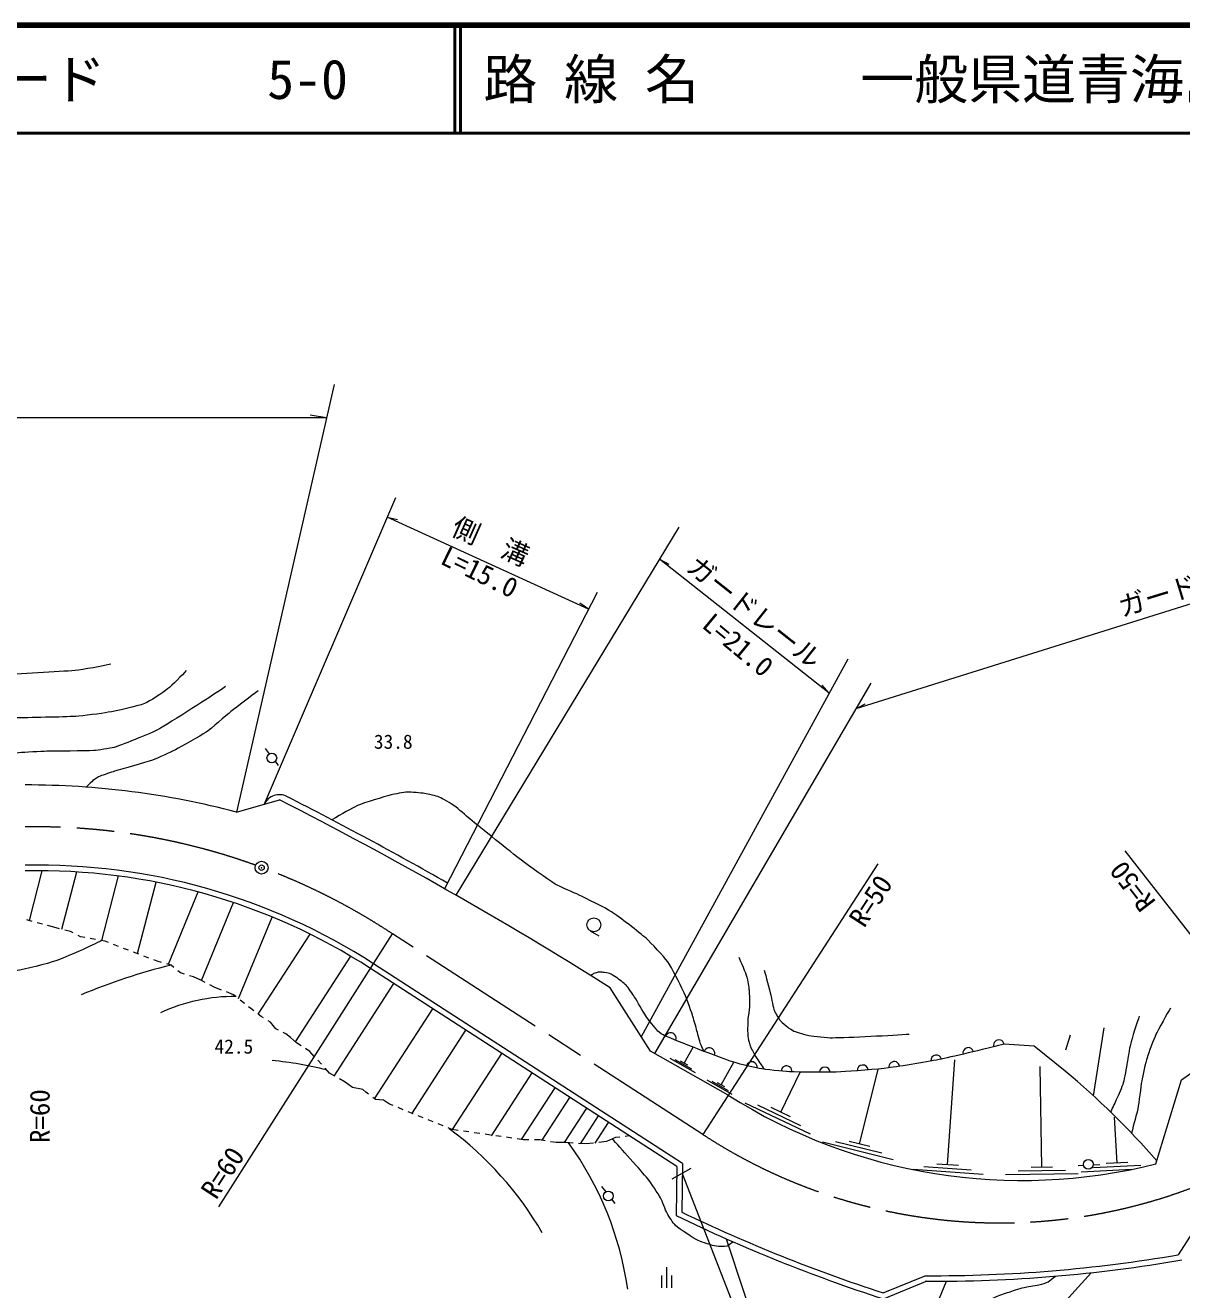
# Model space of a CAD drawing. Units: millimetres, scale not verified. Extents: x 40000 to 680000, y 20000 to 380000.
# Drawn here: x 137912 to 245133, y 262737 to 380000 of the extents above; entities that cross this region are included whole.
import ezdxf
from ezdxf.enums import TextEntityAlignment as Align

# ---------------------------------------------------------------- set-up
doc = ezdxf.new("R2010")
doc.units = ezdxf.units.MM
doc.header["$LTSCALE"] = 1000
doc.header["$PDMODE"] = 32
doc.header["$PDSIZE"] = 500
doc.linetypes.add('CHAIN', pattern=[18.5, 12, -1.5, 3.5, -1.5])
for name, color, linetype, lineweight in [('M-BGD', 7, 'Continuous', 13), ('M-BMK', 2, 'CHAIN', 13), ('M-BMK-SRVR', 3, 'Continuous', 13), ('M-STR-HTXT', 7, 'Continuous', 13), ('M-TTL', 2, 'Continuous', 140), ('M-TTL-LINE', 7, 'Continuous', 50), ('M-TTL-TXT', 7, 'Continuous', 13)]:
    doc.layers.add(name, color=color, linetype=linetype, lineweight=lineweight)
doc.styles.add('ＭＳ ゴシック', font='')
doc.styles.get('ＭＳ ゴシック').set_extended_font_data('MS Gothic')

msp = doc.modelspace()

# ---------------------------------------------------------------- linework, layer by layer
at = {"layer": 'M-BGD'}
for p, q in [((160551, 312444), (160170, 312936)), ((161393, 311356), (161096, 311741)), ((157498, 307032), (161468, 308172)), ((239864, 303436), (258766, 279235)), ((138288, 296972), (139485, 301588)), ((141311, 296171), (142688, 301479)), ((216946, 302224), (200732, 277137)), ((145002, 295122), (146554, 301105)), ((148321, 293906), (150041, 300536)), ((151188, 292925), (153952, 299627)), ((154245, 291413), (157224, 298637)), ((138537, 296896), (138054, 297026)), ((139503, 296637), (139020, 296766)), ((157685, 289753), (160798, 297302)), ((140563, 296352), (139986, 296507)), ((141098, 296215), (140563, 296352)), ((142117, 295955), (141582, 296092)), ((142359, 295825), (142117, 295955)), ((143042, 295459), (142800, 295589)), ((155868, 270414), (171954, 295745)), ((159517, 288281), (164319, 295708)), ((190297, 296013), (191083, 295560)), ((143437, 295388), (143042, 295459)), ((144421, 295209), (143929, 295298)), ((145308, 295048), (144913, 295120)), ((145624, 294927), (145308, 295048)), ((146558, 294570), (146091, 294749)), ((147492, 294213), (147025, 294392)), ((148426, 293856), (147959, 294035)), ((149361, 293499), (148894, 293678)), ((150143, 293200), (149828, 293321)), ((150547, 293086), (150143, 293200)), ((162967, 285716), (168101, 293656)), ((151433, 292836), (151029, 292950)), ((151671, 292634), (151433, 292836)), ((152292, 292109), (152053, 292311)), ((152664, 291998), (152292, 292109)), ((198312, 274173), (169915, 292534)), ((198834, 274452), (170192, 292971)), ((153515, 291745), (153143, 291856)), ((154176, 291448), (153515, 291745)), ((154583, 291234), (154176, 291448)), ((155432, 290787), (155025, 291001)), ((166550, 282544), (172097, 291122)), ((156092, 290530), (155432, 290787)), ((157217, 290093), (156558, 290349)), ((157440, 289915), (157217, 290093)), ((195874, 284862), (192149, 290745)), ((158222, 289293), (157831, 289604)), ((158837, 288804), (158614, 288981)), ((159117, 288591), (158837, 288804)), ((170284, 280440), (175689, 288800)), ((159795, 288076), (159515, 288289)), ((160012, 287943), (159795, 288076)), ((160655, 287548), (160438, 287681)), ((161150, 286920), (160655, 287548)), ((161390, 286800), (161150, 286920)), ((162076, 286457), (161837, 286576)), ((162506, 286126), (162076, 286457)), ((163072, 285630), (162506, 286126)), ((173749, 279051), (178766, 286810)), ((234794, 286340), (234364, 284951)), ((237901, 287034), (236932, 280732)), ((163477, 285366), (163072, 285630)), ((164300, 284828), (163895, 285092)), ((199005, 283747), (199841, 285226)), ((164705, 284380), (164300, 284828)), ((165377, 283639), (165041, 284010)), ((177530, 277583), (182102, 284654)), ((203084, 280775), (195874, 284862)), ((200046, 282854), (197703, 284180)), ((199706, 283199), (198174, 284065)), ((199353, 283550), (198656, 283944)), ((202426, 281735), (203612, 283831)), ((223431, 274316), (224113, 284070)), ((166118, 282821), (165712, 283268)), ((166621, 282532), (166118, 282821)), ((181139, 277001), (184912, 282837)), ((207970, 279192), (209749, 282923)), ((215261, 276248), (216994, 283201)), ((232160, 274096), (231997, 283447)), ((167558, 281995), (167055, 282283)), ((168243, 281475), (167558, 281995)), ((169211, 281310), (168243, 281475)), ((183927, 276660), (187034, 281465)), ((203467, 280843), (201124, 282168)), ((203127, 281187), (201595, 282054)), ((202774, 281538), (202078, 281932)), ((169494, 281050), (169211, 281310)), ((169735, 280869), (169494, 281050)), ((170377, 280388), (170135, 280569)), ((171109, 280317), (170377, 280388)), ((171691, 279944), (171109, 280317)), ((185847, 276604), (188413, 280573)), ((172023, 279809), (171691, 279944)), ((172949, 279433), (172486, 279621)), ((173875, 279056), (173412, 279244)), ((187905, 276379), (189967, 279568)), ((210722, 277148), (204649, 280044)), ((209813, 277947), (205842, 279841)), ((208872, 278761), (207067, 279622)), ((174802, 278680), (174339, 278868)), ((175728, 278303), (175265, 278491)), ((176655, 277927), (176191, 278115)), ((189391, 276277), (191061, 278861)), ((190756, 276329), (192000, 278254)), ((239136, 274485), (238913, 278746)), ((177449, 277604), (177118, 277738)), ((178062, 277515), (177449, 277604)), ((179051, 277371), (178557, 277443)), ((180041, 277228), (179546, 277300)), ((181031, 277084), (180536, 277156)), ((182020, 276941), (181526, 277013)), ((183010, 276798), (182515, 276869)), ((192641, 276850), (191814, 276472)), ((193041, 276896), (192641, 276850)), ((193939, 277000), (193538, 276954)), ((184117, 276637), (183505, 276726)), ((184611, 276637), (184117, 276637)), ((185605, 276637), (185111, 276637)), ((186126, 276549), (185605, 276637)), ((187139, 276377), (186619, 276465)), ((188037, 276377), (187139, 276377)), ((188708, 276334), (188037, 276377)), ((189878, 276259), (189207, 276302)), ((190598, 276338), (189878, 276259)), ((191814, 276472), (191095, 276393)), ((218365, 274794), (211837, 276422)), ((217316, 275396), (213046, 276460)), ((216231, 276006), (214290, 276490)), ((198834, 274452), (198776, 269936)), ((240135, 274537), (238138, 274432)), ((199621, 273969), (197867, 272991)), ((198312, 274173), (198254, 269613)), ((226740, 273423), (220246, 273877)), ((225602, 273834), (221213, 274140)), ((224428, 274246), (222433, 274386)), ((235535, 273495), (228808, 273378)), ((234366, 273805), (229966, 273728)), ((233160, 274114), (231160, 274079)), ((235545, 274258), (236031, 274281)), ((240521, 273896), (235811, 273650)), ((236920, 274324), (237541, 274354)), ((241351, 274270), (236957, 274040)), ((191760, 271828), (191380, 272320)), ((192603, 270740), (192305, 271125)), ((246907, 269252), (244819, 265977)), ((196888, 264060), (196888, 262902)), ((197360, 264815), (197360, 262902)), ((197832, 264060), (197832, 262902)), ((217452, 262439), (221342, 264035)), ((217473, 261888), (221539, 263555))]:
    msp.add_line(p, q, dxfattribs=at)
for points in [[(242741, 274402), (245113, 282208), (262512, 294518), (270083, 292815), (285536, 304687)], [(234327, 283009), (231441, 285309), (228672, 285523)]]:
    msp.add_lwpolyline(points, dxfattribs=at)
for centre, radius in [((160770, 312051), 450), ((190621, 296574), 648), ((236472, 274370), 450), ((191979, 271435), 450)]:
    msp.add_circle(centre, radius, dxfattribs=at)
for centre, radius, start, end in [((138032, 232901), 76645, 75.28665, 90.08955), ((161473, 307079), 1562, 63.41565, 153.66383), ((-16591, -41031), 392570, 60.44305, 62.91151), ((-16591, -41031), 391980, 57.82355, 62.98291), ((139156, 244832), 57276, 57.18869, 91.24432), ((139159, 244830), 56758, 57.18869, 91.2587), ((164879, 238108), 56356, 103.80409, 112.74511), ((157339, 273527), 16405, 89.60341, 114.83671), ((197753, 286062), 500, 337.05208, 158.40698), ((201335, 284671), 500, 337.2006, 161.20822), ((225342, 284693), 500, 13.59949, 193.16743), ((228186, 285405), 500, 13.59949, 195.51697), ((157792, 251646), 32479, 75.6808, 84.67435), ((205272, 283379), 500, 349.96324, 163.84376), ((218486, 283395), 500, 6.8816, 189.91263), ((222376, 284010), 500, 13.59949, 187.82704), ((208494, 282995), 500, 353.46105, 178.80078), ((212040, 282878), 500, 4.59677, 175.98596), ((215556, 283075), 500, 4.81931, 184.44571), ((186929, 226127), 74041, 40.97949, 50.19689), ((230336, 323780), 50913, 237.63747, 284.10184), ((157792, 251646), 32479, 30.27369, 53.24995), ((163752, 258539), 30314, 8.03481, 36.01171), ((263796, 404901), 149810, 244.27721, 251.97962), ((263796, 404901), 150328, 244.15135, 252.05215), ((222057, 398247), 134732, 269.69468, 279.86182), ((222057, 398247), 134214, 269.69468, 279.7643)]:
    msp.add_arc(centre, radius, start, end, dxfattribs=at)
for points, knots in [([(87027, 309545), (87125, 309676), (87465, 310031), (87592, 310134), (87695, 310218), (88045, 310415), (88165, 310471), (88316, 310541), (88792, 310686), (88941, 310758), (89074, 310822), (89462, 311041), (89565, 311146), (89773, 311356), (90299, 312072), (90476, 312309), (90793, 312735), (91717, 314032), (92034, 314458), (92255, 314755), (92914, 315652), (93167, 315922), (93365, 316132), (94035, 316685), (94277, 316842), (94511, 316994), (95263, 317371), (95528, 317456), (95811, 317547), (96696, 317689), (96992, 317716), (97270, 317741), (98109, 317753), (98385, 317716), (98863, 317653), (100274, 317318), (100746, 317220), (101089, 317149), (102115, 316924), (102462, 316873), (102820, 316820), (103905, 316736), (104266, 316704), (104781, 316659), (106324, 316519), (106839, 316492), (107684, 316448), (110220, 316334), (111066, 316350), (112169, 316370), (115484, 316513), (116576, 316671), (118038, 316883), (122356, 317891), (123801, 318197), (124700, 318388), (127392, 318992), (128296, 319156), (128926, 319270), (130831, 319531), (131469, 319586), (132300, 319657), (134801, 319738), (135634, 319784), (137013, 319861), (141154, 320066), (142529, 320200), (143198, 320266), (145186, 320614), (145837, 320780)], [0, 0, 0, 0, 1, 1, 1, 2, 2, 2, 3, 3, 3, 4, 4, 4, 5, 5, 5, 6, 6, 6, 7, 7, 7, 8, 8, 8, 9, 9, 9, 10, 10, 10, 11, 11, 11, 12, 12, 12, 13, 13, 13, 14, 14, 14, 15, 15, 15, 16, 16, 16, 17, 17, 17, 18, 18, 18, 19, 19, 19, 20, 20, 20, 21, 21, 21, 22, 22, 22, 23, 23, 23, 23]), ([(152830, 320151), (152524, 319777), (151485, 318756), (151106, 318456), (150707, 318140), (149432, 317274), (148958, 317087), (148317, 316834), (146283, 316410), (145605, 316284), (145011, 316174), (143210, 315943), (142607, 315906), (141478, 315838), (138085, 315792), (136955, 315760), (136115, 315736), (133592, 315712), (132757, 315628), (130698, 315421), (124541, 314620), (122496, 314305), (121020, 314078), (116617, 313244), (115161, 312917), (114025, 312662), (110660, 311719), (109541, 311397), (109160, 311287), (108032, 310902), (107662, 310759), (107467, 310684), (106895, 310421), (106718, 310311), (106604, 310240), (106285, 309980), (106222, 309862), (106187, 309797), (106144, 309680), (106101, 309545)], [0, 0, 0, 0, 1, 1, 1, 2, 2, 2, 3, 3, 3, 4, 4, 4, 5, 5, 5, 6, 6, 6, 7, 7, 7, 8, 8, 8, 9, 9, 9, 10, 10, 10, 11, 11, 11, 12, 12, 12, 13, 13, 13, 13]), ([(156475, 318679), (155249, 317825), (151471, 315408), (150182, 314653), (149791, 314424), (148519, 313942), (148099, 313774), (147711, 313618), (146546, 313142), (146142, 313033), (145774, 312934), (144639, 312758), (144258, 312736), (143387, 312685), (140768, 312695), (139895, 312670), (139379, 312655), (137832, 312573), (137317, 312537), (136358, 312470), (133482, 312236), (132524, 312154), (131962, 312106), (130271, 311984), (129715, 311890), (129374, 311832), (128386, 311513), (128062, 311394), (127860, 311319), (127282, 311026), (127094, 310922), (126984, 310861), (126667, 310653), (126574, 310567), (126462, 310462), (126153, 310112), (126079, 309977), (126027, 309884), (125951, 309727), (125868, 309545)], [0, 0, 0, 0, 1, 1, 1, 2, 2, 2, 3, 3, 3, 4, 4, 4, 5, 5, 5, 6, 6, 6, 7, 7, 7, 8, 8, 8, 9, 9, 9, 10, 10, 10, 11, 11, 11, 12, 12, 12, 13, 13, 13, 13]), ([(159496, 318274), (158986, 317900), (157479, 316750), (156984, 316357), (156513, 315983), (155166, 314779), (154670, 314440), (154131, 314069), (152408, 313122), (151828, 312820), (151415, 312606), (150150, 312017), (149712, 311861), (149021, 311615), (146895, 311034), (146194, 310817), (145925, 310734), (145121, 310473), (144862, 310362), (144717, 310300), (144307, 310059), (144187, 309957), (144058, 309847), (143793, 309587), (143560, 309346)], [0, 0, 0, 0, 1, 1, 1, 2, 2, 2, 3, 3, 3, 4, 4, 4, 5, 5, 5, 6, 6, 6, 7, 7, 7, 8, 8, 8, 8]), ([(200862, 284832), (200780, 284954), (200583, 285350), (200534, 285489), (200439, 285763), (200225, 286608), (200147, 286888), (200073, 287152), (199865, 287945), (199776, 288204), (199618, 288661), (199120, 290025), (198916, 290463), (198659, 291013), (197826, 292637), (197475, 293131), (197131, 293617), (195913, 294931), (195468, 295327), (194865, 295865), (192936, 297344), (192258, 297783), (191690, 298149), (189865, 299042), (189259, 299341), (188821, 299557), (187456, 300106), (187038, 300359), (186382, 300755), (184517, 302106), (183908, 302572), (182937, 303314), (180089, 305626), (179139, 306396), (178845, 306635), (177998, 307393), (177689, 307612), (177426, 307799), (176588, 308297), (176290, 308421), (176033, 308528), (175215, 308716), (174940, 308759), (174623, 308808), (173659, 308891), (173338, 308877), (173031, 308863), (172118, 308704), (171821, 308624), (171188, 308454), (169295, 307903), (168701, 307629), (168228, 307411), (167200, 306831), (166341, 306312)], [0, 0, 0, 0, 1, 1, 1, 2, 2, 2, 3, 3, 3, 4, 4, 4, 5, 5, 5, 6, 6, 6, 7, 7, 7, 8, 8, 8, 9, 9, 9, 10, 10, 10, 11, 11, 11, 12, 12, 12, 13, 13, 13, 14, 14, 14, 15, 15, 15, 16, 16, 16, 17, 17, 17, 18, 18, 18, 18]), ([(145002, 295122), (144184, 294679), (141628, 293547), (140751, 293238), (140025, 292983), (137778, 292417), (137016, 292313), (135926, 292164), (132627, 292029), (131529, 291982), (130293, 291930), (126583, 291861), (125348, 291817), (123905, 291765), (119579, 291540), (118135, 291500), (117321, 291477), (114877, 291469), (114063, 291500), (112692, 291552), (108586, 291897), (107214, 291916), (106523, 291926), (104452, 291752), (103769, 291645), (103302, 291572), (101939, 291172), (101492, 291021), (101175, 290915), (100253, 290519), (99957, 290364)], [0, 0, 0, 0, 1, 1, 1, 2, 2, 2, 3, 3, 3, 4, 4, 4, 5, 5, 5, 6, 6, 6, 7, 7, 7, 8, 8, 8, 9, 9, 9, 10, 10, 10, 10]), ([(204062, 293576), (204244, 293219), (204698, 292103), (204817, 291721), (204890, 291486), (204998, 290752), (205019, 290507), (205046, 290194), (205065, 289252), (205053, 288939), (205045, 288721), (204935, 288076), (204918, 287859), (204901, 287630), (204879, 286942), (204884, 286712), (204889, 286543), (204932, 286035), (204969, 285869), (205007, 285697), (205174, 285193), (205253, 285036), (205397, 284751), (205900, 283936), (206079, 283672), (206150, 283569), (206292, 283378), (206443, 283181)], [0, 0, 0, 0, 1, 1, 1, 2, 2, 2, 3, 3, 3, 4, 4, 4, 5, 5, 5, 6, 6, 6, 7, 7, 7, 8, 8, 8, 9, 9, 9, 9]), ([(197208, 286281), (197064, 286341), (196673, 286609), (196565, 286722), (196318, 286981), (195654, 287827), (195452, 288122), (195221, 288459), (194628, 289533), (194407, 289876), (194260, 290103), (193798, 290774), (193614, 290972), (193458, 291141), (192908, 291565), (192720, 291697), (192600, 291781), (192216, 291998), (192079, 292051), (191970, 292094), (191622, 292154), (191506, 292169), (191412, 292181), (191127, 292199), (191034, 292186), (190949, 292175), (190703, 292093), (190629, 292051), (190567, 292017), (190461, 291949), (190347, 291873)], [0, 0, 0, 0, 1, 1, 1, 2, 2, 2, 3, 3, 3, 4, 4, 4, 5, 5, 5, 6, 6, 6, 7, 7, 7, 8, 8, 8, 9, 9, 9, 10, 10, 10, 10]), ([(206433, 292381), (206556, 291919), (206913, 290531), (207027, 290067), (207101, 289772), (207265, 288872), (207373, 288588), (207451, 288385), (207808, 287830), (207946, 287661), (208057, 287526), (208465, 287193), (208604, 287088), (208711, 287006), (209047, 286777), (209172, 286727), (209444, 286620), (210284, 286359), (210572, 286309), (211002, 286234), (212310, 286100), (212747, 286107), (214175, 286128), (218454, 286332), (219877, 286447)], [0, 0, 0, 0, 1, 1, 1, 2, 2, 2, 3, 3, 3, 4, 4, 4, 5, 5, 5, 6, 6, 6, 7, 7, 7, 8, 8, 8, 8]), ([(244104, 288850), (243802, 288378), (242988, 286909), (242748, 286404), (242551, 285988), (242057, 284695), (241922, 284255), (241792, 283834), (241505, 282540), (241426, 282107), (241333, 281594), (241172, 280038), (241063, 279528), (240969, 279092), (240698, 278069), (240469, 277269)], [0, 0, 0, 0, 1, 1, 1, 2, 2, 2, 3, 3, 3, 4, 4, 4, 5, 5, 5, 5]), ([(241201, 288095), (241009, 287582), (240513, 286014), (240375, 285484), (240288, 285153), (240139, 284135), (240077, 283798), (240007, 283421), (239821, 282283), (239714, 281914), (239622, 281598), (239222, 280693), (239086, 280394), (238979, 280160), (238753, 279689), (238529, 279226)], [0, 0, 0, 0, 1, 1, 1, 2, 2, 2, 3, 3, 3, 4, 4, 4, 5, 5, 5, 5]), ([(228672, 285523), (227520, 285207), (224032, 284370), (222862, 284128), (221883, 283926), (218927, 283428), (217937, 283302), (217061, 283190), (214422, 282972), (213540, 282938), (212585, 282901), (209717, 282906), (208762, 282946), (208199, 282969), (206516, 283153), (205962, 283253), (205415, 283352), (203795, 283756), (203270, 283938), (202042, 284363), (198403, 285769), (197208, 286281)], [0, 0, 0, 0, 1, 1, 1, 2, 2, 2, 3, 3, 3, 4, 4, 4, 5, 5, 5, 6, 6, 6, 7, 7, 7, 7]), ([(203534, 267180), (203452, 267067), (203095, 266821), (202961, 266784), (202773, 266733), (202177, 266723), (201985, 266760), (201640, 266826), (200624, 267130), (200311, 267290), (199861, 267520), (198590, 268358), (198210, 268691), (198002, 268873), (197551, 269579), (197419, 269822), (197270, 270095), (196964, 270983), (196812, 271255), (196605, 271624), (195900, 272682), (195631, 273009), (195002, 273776), (193023, 276000), (192334, 276713)], [0, 0, 0, 0, 1, 1, 1, 2, 2, 2, 3, 3, 3, 4, 4, 4, 5, 5, 5, 6, 6, 6, 7, 7, 7, 8, 8, 8, 8]), ([(223288, 254157), (223450, 254762), (223966, 256567), (224148, 257165), (224257, 257525), (224604, 258600), (224743, 258950), (224830, 259170), (225141, 259811), (225272, 260008), (225401, 260204), (225864, 260736), (226032, 260900), (226190, 261055), (226703, 261479), (226891, 261595), (227103, 261725), (227785, 262030), (228015, 262123), (228255, 262221), (228991, 262473), (229238, 262553), (229520, 262645), (230370, 262914), (230659, 262983), (230927, 263047), (231747, 263151), (232015, 263214), (232165, 263250), (232614, 263391), (232742, 263479), (232892, 263582), (233145, 263775), (233422, 263995)], [0, 0, 0, 0, 1, 1, 1, 2, 2, 2, 3, 3, 3, 4, 4, 4, 5, 5, 5, 6, 6, 6, 7, 7, 7, 8, 8, 8, 9, 9, 9, 10, 10, 10, 11, 11, 11, 11])]:
    msp.add_open_spline(points, degree=3, knots=knots, dxfattribs=at)
at = {"layer": 'M-BMK'}
msp.add_line((200732, 277137), (171954, 295745), dxfattribs=at)
for centre, radius, start, end in [((138910, 245664), 60000, 70.16619, 90.9528), ((138910, 245664), 60000, 56.58249, 69.02106), ((228265, 319240), 50306, 236.81711, 295.95875)]:
    msp.add_arc(centre, radius, start, end, dxfattribs=at)
at = {"layer": 'M-BMK-SRVR'}
msp.add_circle((159821, 301875), 600, dxfattribs=at)
msp.add_point((159821, 301875), dxfattribs=at)
at = {"layer": 'M-STR-HTXT'}
for p, q in [((166535, 346688), (157498, 307032)), ((61562, 343611), (165834, 343611)), ((164334, 343861), (165834, 343611)), ((172230, 336174), (160073, 307772)), ((198509, 333446), (177842, 299327)), ((190936, 327402), (176788, 299927)), ((190132, 325841), (189329, 326408)), ((214173, 321206), (195029, 286198)), ((216307, 318988), (196254, 284647)), ((212451, 318057), (211805, 318798))]:
    msp.add_line(p, q, dxfattribs=at)
for points in [[(301365, 343698), (214920, 316613), (215786, 317078)], [(190132, 325841), (171466, 334389), (172421, 334154)], [(212451, 318057), (196716, 330486), (197588, 330032)], [(198822, 273523), (212727, 237775), (236732, 264316)], [(202887, 267465), (212727, 237775), (223332, 263521)]]:
    msp.add_lwpolyline(points, dxfattribs=at)
at = {"layer": 'M-TTL'}
msp.add_line((680000, 380000), (40000, 380000), dxfattribs=at)
at = {"layer": 'M-TTL-LINE'}
for p, q in [((177750, 380000), (177750, 370000)), ((178250, 380000), (178250, 370000)), ((40000, 370000), (680000, 370000))]:
    msp.add_line(p, q, dxfattribs=at)

# ---------------------------------------------------------------- texts
at = {"layer": 'M-BGD', "style": 'ＭＳ ゴシック'}
for s, height, rotation, p in [('33.8', 1320, 359.998, (172026, 312505)), ('R=50', 1833, 127.498, (241721, 301022)), ('R=50', 1833, 56.998, (217521, 298006)), ('42.5', 1320, 359.998, (157252, 284233)), ('R=60', 1833, 89.998, (140718, 278837)), ('R=60', 1833, 56.998, (157434, 272790))]:
    msp.add_text(s, height=height, rotation=rotation, dxfattribs=at).set_placement(p, align=Align.BOTTOM_CENTER)
at = {"layer": 'M-STR-HTXT', "style": 'ＭＳ ゴシック'}
for s, rotation, p in [('側\u3000溝', 336, (180480, 330801)), ('ガードレール L=130.0', 17, (251701, 328248)), ('L=15.0', 334, (179398, 327974)), ('ガードレール', 321.6, (204616, 324432)), ('L=21.0', 320.3, (203065, 321408))]:
    msp.add_text(s, height=1833, rotation=rotation, dxfattribs=at).set_placement(p, align=Align.BOTTOM_CENTER)
at = {"layer": 'M-TTL-TXT', "style": 'ＭＳ ゴシック'}
for s, p in [('図面コード      5-0', (120380, 375000)), ('路 線 名      一般県道青海島線', (180380, 375000))]:
    msp.add_text(s, height=3666, dxfattribs=at).set_placement(p, align=Align.MIDDLE_LEFT)

doc.saveas('drawing.dxf')
